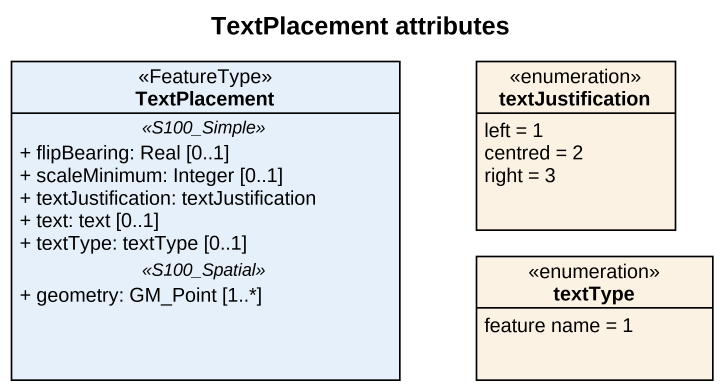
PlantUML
@startuml
title TextPlacement attributes
hide circle
hide empty members
skinparam classAttributeIconSize 0
class TextPlacement <<FeatureType>> {
  .. <<S100_Simple>> ..
  + flipBearing: Real [0..1]
  + scaleMinimum: Integer [0..1]
  + textJustification: textJustification
  + text: text [0..1]
  + textType: textType [0..1]
  .. <<S100_Spatial>> ..
  + geometry: GM_Point [1..*]
}
enum textJustification #FCF2E3 {
  left = 1
  centred = 2
  right = 3
}
enum textType #FCF2E3 {
  feature name = 1
}
@enduml
